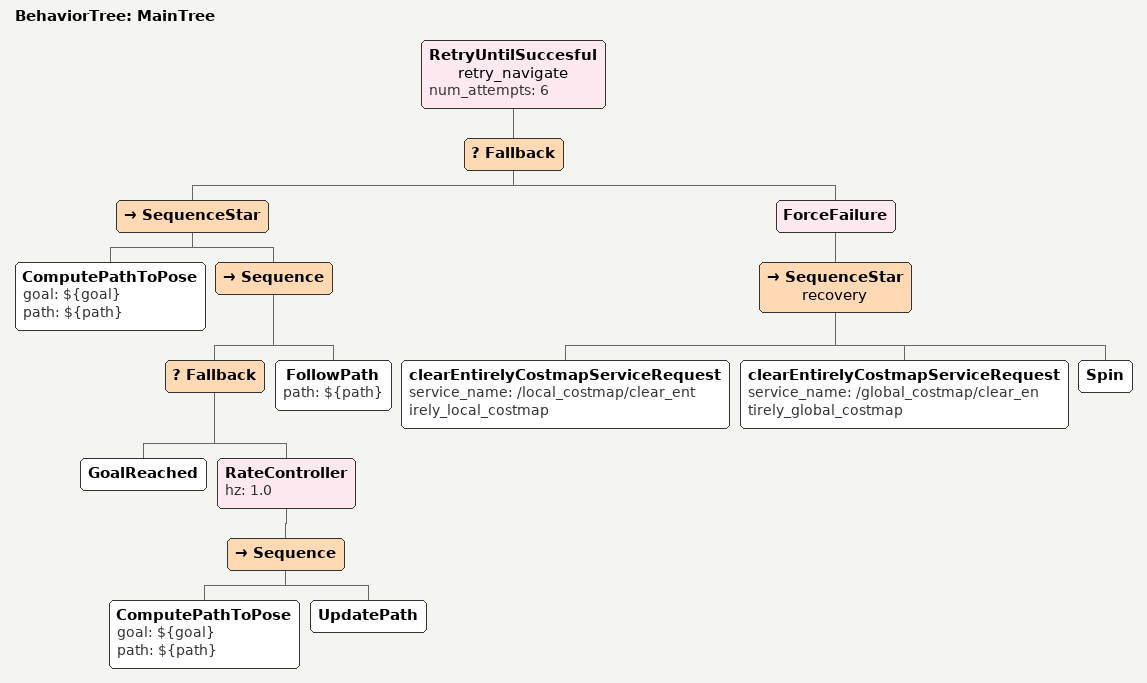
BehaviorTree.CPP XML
<!--
  This Behavior Tree replans the global path periodically at 1 Hz and it also has primitive
  recovery actions.
-->
<root main_tree_to_execute="MainTree">
  <BehaviorTree ID="MainTree">
    <RetryUntilSuccesful name="retry_navigate" num_attempts="6">
      <Fallback>
        <SequenceStar>
          <ComputePathToPose goal="${goal}" path="${path}"/>
          <Sequence>
            <Fallback>
              <GoalReached/>
              <RateController hz="1.0">
                <Sequence>
                  <ComputePathToPose goal="${goal}" path="${path}"/>
                  <UpdatePath/>
                </Sequence>
              </RateController>
            </Fallback>
            <FollowPath path="${path}"/>
          </Sequence>
        </SequenceStar>
        <ForceFailure>
          <SequenceStar name="recovery">
            <clearEntirelyCostmapServiceRequest service_name="/local_costmap/clear_entirely_local_costmap"/>
            <clearEntirelyCostmapServiceRequest service_name="/global_costmap/clear_entirely_global_costmap"/>
            <Spin/>
          </SequenceStar>
        </ForceFailure>
      </Fallback>
    </RetryUntilSuccesful>
  </BehaviorTree>
</root>
